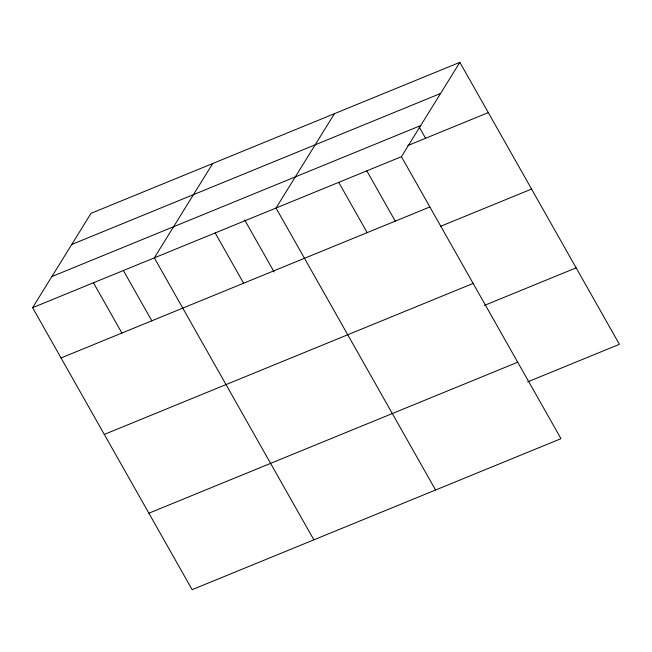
<?xml version="1.0" encoding="UTF-8"?>
<svg xmlns="http://www.w3.org/2000/svg" width="652" height="652" viewBox="0 0 652 652"><rect width="100%" height="100%" fill="white"/><g stroke="black" fill="none" stroke-linecap="round" stroke-linejoin="round"><path stroke-width="0.98" d="M459.864 62.331L401.436 156.692L560.973 438.674L192.136 589.669L32.6 307.687L91.027 213.326L459.864 62.331L619.4 344.313L527.688 381.86M212.739 163.497L154.32 257.858L313.856 539.84M334.46 113.668L276.032 208.029L435.569 490.011M71.744 244.467L440.581 93.472M51.883 276.546L420.719 125.559M407.818 145.551L488.307 112.6M32.6 307.687L401.436 156.692M61.044 357.956L429.88 206.961M440.785 226.228L531.567 189.064M104.304 434.419L473.14 283.424M484.428 305.397L576.14 267.85M148.876 513.197L517.712 362.21M419.114 126.806L425.601 138.273M366.832 170.889L395.348 221.289M338.738 182.364L367.174 232.634M244.622 219.846L274.117 271.982M215.176 232.943L243.612 283.212M123.399 270.547L151.916 320.939M93.456 282.772L121.9 333.042"/></g></svg>
